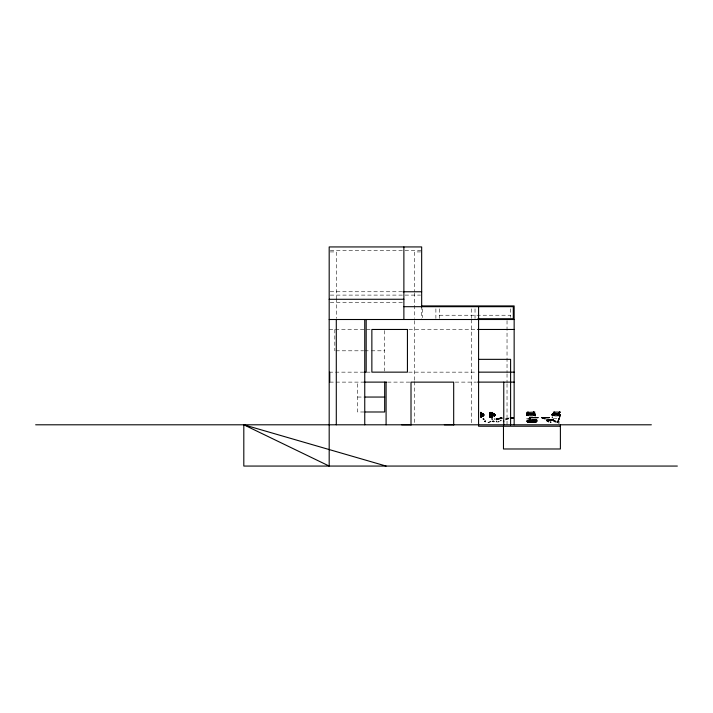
<?xml version="1.0" encoding="UTF-8"?>
<svg xmlns="http://www.w3.org/2000/svg" width="713" height="713" viewBox="0 0 713 713"><rect width="100%" height="100%" fill="white"/><g stroke="black" fill="none" stroke-linecap="round" stroke-linejoin="round"><path stroke-width="0.53" stroke-dasharray="3.56 2.67" d="M505.508 419.921L508.806 418.807M505.41 418.683L508.922 417.987M505.535 419.342L508.378 418.629L505.784 419.244M330.279 250.281L421.668 250.281M330.199 251.921L336.295 251.921L336.295 298.203M420.652 251.921L414.556 251.921L414.556 291.76M330.199 291.76L401.847 291.76M330.279 295.102L420.563 295.102M330.279 302.597L402.783 302.597M439.458 315.235L510.588 315.235M329.183 329.468L371.268 329.468M408.932 329.468L476.489 329.468M335.921 350.805L363.594 350.805M364.7 350.805L370.234 350.805M371.339 350.805L384.619 350.805M329.183 372.15L371.313 372.15M408.611 372.15L476.489 372.15M329.754 382.115L364.183 382.115M387.507 382.115L410.082 382.115M455.259 382.115L476.489 382.115M357.641 397.052L364.129 397.052M364.129 411.989L357.641 411.989L357.641 382.115M553.279 418.62L557.325 418.62M510.588 308.836L510.588 317.374M507.032 320.618L507.032 372.703M507.032 373.817L507.032 382.676M507.032 383.79L507.032 424.796M475.027 308.836L475.027 318.435M471.462 308.836L471.462 318.435M471.462 319.504L471.462 423.682M439.458 308.836L439.458 318.435M435.893 308.836L435.893 318.435M422.524 308.872L422.524 317.668M421.668 305.93L421.668 318.461M414.556 292.874L414.556 318.399M414.556 320.618L414.556 380.466M414.556 381.571L414.556 423.691M384.619 330.529L384.619 371.081M336.295 298.417L336.295 318.444M334.816 329.468L334.816 350.805M507.647 418.46L507.647 418.46"/><path stroke-width="1.07" d="M481.115 416.552L480.945 417.248L480.945 412.355L482.639 414.422L482.015 415.091L482.549 415.875M481.115 417.15L480.954 412.435L481.623 412.987M492.514 416.936L489.867 417.274L492.46 417.292L490.018 417.221L490.205 412.355L491.043 413.593M527.13 413.914L527.05 415.519L527.139 413.905L529.403 414.164L528.021 414.093L528.048 415.608L528.11 414.592M558.849 423.255L558.742 420.928M527.192 414.699C527.157 413.709 526.836 416.294 527.139 414.841M527.335 421.142L527.344 421.383M485.312 421.615L485.063 421.089L485.375 421.659M492.959 421.169C492.71 421.615 492.754 421.392 492.986 421.383M535.026 414.431L535.16 415.483L534.812 413.888L535.205 415.465L534.732 413.977L527.183 413.977L527.023 415.501L527.103 413.914L527.067 415.287M482.122 415.144C481.756 413.264 483.467 417.711 483.441 414.44C481.498 413.094 481.836 417.069 483.672 415.465M496.533 421.686L496.533 421.089L496.373 421.659M552.976 415.34C551.8 416.151 552.227 412.818 553.083 414.298C553.056 412.872 551.104 415.929 552.949 415.189M492.87 421.24L492.95 421.57M494.938 415.091C492.621 417.577 496.524 414.093 493.815 414.253C492.104 416.561 496.685 415.358 494.216 414.155M527.148 414.44L527.148 414.101M552.236 414.841C552.21 413.023 554.054 415.073 552.468 413.986C551.55 414.993 553.6 416.125 552.272 415.082M552.227 414.708L552.7 413.914M483.245 415.848C483.753 411.695 483.334 418.281 483.566 414.431M554.161 420.866L554.072 421.436L554.197 420.884M528.574 421.677L527.985 421.811L528.547 421.624M536.283 421.677L535.695 421.811L536.256 421.624M480.883 412.417C483.013 414.2 481.097 414.788 483.681 414.538M554.866 420.902L554.375 421.401L554.759 420.928M558.983 414.574C560.24 417.497 559.723 412.007 559.152 414.725C558.689 412.176 557.673 416.57 559.099 415.403M493.574 421.57C494.234 421.214 493.218 421.169 493.922 421.659M559.874 415.296C558.84 411.9 559.331 417.034 559.946 414.734M559.161 415.109C558.609 413.772 560.837 416.882 559.028 414.708C559.892 413.424 559.536 413.968 559.206 414.556M485.143 421.383L485.25 421.089M527.861 413.478L527.887 414.725L527.718 412.087L527.798 412.738M528.262 413.246L528.306 414.725L528.164 412.105M526.96 414.841L527.085 413.986L529.18 414.164M493.744 421.633L493.637 421.196M528.467 415.608C526.533 412.381 530.713 414.895 534.821 414.039C534.964 414.948 534.777 413.344 534.857 414.467M559.75 416.927L559.776 415.028L559.758 416.998L559.34 416.454M541.933 417.747L549.126 417.675M527.95 414.2L528.092 414.324M533.467 412.239L533.645 414.725L533.476 412.203M482.826 414.155C484.671 416.49 481.801 415.278 481.881 413.718M482.389 415.786C480.5 414.173 485.366 413.727 483.084 415.75C480.794 415.768 482.906 412.854 483.788 414.841M536.328 421.41L536.381 420.875L536.229 421.41M483.583 415.492C484.341 414.03 481.649 413.665 482.22 415.224M527.023 414.458L527.103 413.914M535.677 422.06L527.994 422.06M559.108 414.324L559.714 412.087L559.135 414.556L552.762 413.914M483.69 415.314C481.551 416.615 482.933 413.959 481.943 413.611M559.393 413.914C559.268 414.921 557.423 413.237 558.136 415.519M482.763 415.724C480.17 413.763 485.384 413.852 482.621 415.732M483.467 414.44C481.462 414.583 482.986 414.057 482.095 414.832M494.929 414.681L494.162 415.848M494.43 414.191C492.362 414.315 495.072 417.31 493.458 414.752C494.35 412.863 495.9 416.009 493.922 415.715M553.422 419.85L546.408 420.019M481.284 412.471C480.517 413.852 485.811 415.18 482.496 415.715M491.07 413.763C489.368 408.995 489.546 418.772 490.401 416.757M492.122 416.757C492.442 418.95 490.722 410.18 492.683 412.987M482.193 414.841L482.407 414.217L482.434 415.572M481.159 417.212L481.07 416.757M559.919 415.126L559.179 414.966M548.422 421.65L548.903 421.677L548.395 421.65M558.047 420.839L558.003 421.436L558.119 420.875M493.476 415.224L494.064 414.173L494.938 414.948M558.707 419.226L559.384 418.647L558.627 419.084M483.574 414.957L483.191 414.289L482.371 414.315L482.202 414.984L482.38 414.235L483.352 414.36M550.391 422.158L551.015 422.194L550.481 422.06M555.525 421.668L554.964 421.766L555.543 421.677M493.12 414.966L493.253 414.03L491.979 412.488M493.262 414.966L493.432 414.235L492.086 412.399L492.139 417.248L492.006 416.597M483.164 419.003L484.091 419.333L483.2 418.87M534.304 414.592C534.09 417.417 534.982 412.069 532.468 414.182M553.484 419.957L546.809 420.162M557.21 422.328L557.619 422.078L557.183 422.346M553.93 413.469C553.092 415.777 555.026 410.376 554.126 412.738M554.482 412.747L553.315 414.556L553.716 415.349M559.411 412.239C559.197 412.497 557.495 416.027 559.072 415.349M483.459 415.349L483.298 414.369M559.099 412.747L559.447 412.239M554.491 412.622C555.757 410.786 551.96 416.401 554.081 415.349M483.726 414.814L482.897 415.732L483.459 414.565M552.236 417.782L552.477 416.98M558.921 413.522L558.751 414.743M553.19 414.039L553.047 415.216L553.743 415.394M553.021 414.191L553.226 415.608M494.858 414.565L493.432 414.244M536.078 421.677L536.265 421.151M480.999 412.408L481.391 412.756M552.37 414.137L552.388 415.269M559.081 414.2L559.785 414.315M528.583 420.207L536.737 419.85M535.151 415.162L535.142 414.788M494.644 418.887L494.742 419.306M490.188 412.488L490.589 413.068M528.823 418.807L529.786 417.586L537.985 417.586M503.672 421.633L503.44 421.089L503.601 421.641M493.449 414.494L493.69 415.563M483.485 415.207L482.951 415.724M485.045 421.142L485.152 421.606M558.734 415.394C557.183 416.24 558.644 413.005 558.689 414.003L558.787 414.725M536.042 422.114L527.656 422.319M553.047 414.681C553.038 413.139 556.122 414.645 553.315 414.03M493.227 414.752L493.806 414.235M552.994 414.324L554.661 414.164C553.056 414.725 553.734 413.692 554.126 414.734L554.081 414.057M559.161 414.119L553.065 413.995M494.662 415.536L494.599 414.574M528.903 420.144L529.001 420.037M536.55 421.41L537.085 420.866L527.789 420.866L537.085 420.866L536.568 421.401L528.324 421.41L527.789 420.875M559.402 416.998L559.411 415.028M529.706 417.649L538.092 417.64M558.564 414.11L558.306 414.039M483.343 415.438L482.318 415.438M541.96 417.675L549.206 417.586M534.206 413.995L534.117 414.565L533.93 412.123M493.476 414.921L494.323 415.715L494.51 414.529M528.351 415.483L528.538 414.592M483.343 415.617C484.564 414.503 482.425 416.633 482.255 415.153M553.876 414.538L553.618 414.128M529.019 420.18L536.613 420.144M500.401 420.697L501.132 420.349M482.558 414.324L482.951 414.2M498.993 421.401L497.843 421.918M490.856 421.401L489.626 421.918M533.19 419.805L533.734 419.565M496.159 419.101L501.809 417.934M496.542 419.315L502.255 418.174M489.073 422.363L488.271 422.551M493.637 415.438L494.43 415.679L494.742 414.832M494.323 415.697L494.457 414.574M494.109 414.2L492.986 413.798M493.164 414.405L492.326 412.595M501.007 418.317L501.649 418.219M500.17 418.121L500.722 418.041M501.194 418.273L500.526 418.362L501.399 418.264M558.689 414.003L559.455 413.923M534.759 414.021C533.012 412.533 534.082 417.408 533.877 414.592M494.136 415.839L493.69 415.804M511.64 418.273L512.513 418.174M494.136 414.271L493.414 414.306M557.459 415.732L554.759 415.732M553.93 414.075L557.521 414.137M532.673 415.732L529.545 415.732M401.651 424.814L411.294 424.796M444.333 424.814L453.976 424.796M402.952 291.76L421.668 291.76M329.183 299.3L403.879 299.255M421.668 305.93L514.153 305.93L514.153 424.796M403.879 306.697L513.298 306.67L513.298 318.764L477.87 318.764M329.183 319.504L514.153 319.504M477.603 329.468L514.153 329.468M478.583 359.343L510.597 359.343L510.597 425.117M364.753 372.15L366.179 372.15L366.179 319.504M478.583 372.15L514.153 372.15M364.183 382.115L386.393 382.115M477.603 382.115L514.153 382.115M365.208 397.052L384.672 397.052M365.208 411.989L384.672 411.989L384.672 382.115M534.875 412.123L526.568 412.453M553.368 412.123L560.525 412.123M510.241 417.836L513.378 417.88M510.463 417.916L513.324 417.996M35.65 424.796L651.352 424.796M560.391 426.222L478.583 426.222L478.583 306.697M677.35 466.061L243.81 466.061L243.81 424.796L386.098 466.061M554.892 414.137L556.185 414.173M529.474 414.146L530.971 414.182M483.031 415.75L482.264 415.207M529.474 414.182L528.333 413.995M547.308 421.41C547.023 420.545 547.441 420.813 547.37 421.356M529.67 418.593L529.064 418.424L529.795 418.647M542.032 417.827L545.187 418.95M530.133 418.798L530.534 418.994M243.81 424.796L329.183 466.061L329.183 246.939L421.668 246.939L421.668 307.294M528.324 421.401L527.887 420.955M527.433 418.923L526.996 418.763M556.087 421.677L555.454 421.151M527.148 421.33L526.684 420.884L527.112 421.33M481.239 412.524L482.122 414.03M553.689 414.093L553.769 414.734L553.707 413.986M482.246 414.271L481.952 413.763M534.287 414.289L534.073 414.725L533.68 414.075L534.117 414.565L534.028 413.362M533.921 412.159L533.984 412.827M528.173 412.283L528.217 412.747M535.187 417.64L535.133 416.998M560.391 424.796L560.391 448.985L503.476 448.985L503.476 426.222M503.761 382.115L503.761 425.117M453.682 424.796L453.682 382.132L411.009 382.132L411.009 424.796M403.879 246.939L403.879 319.504M386.089 382.132L386.089 424.796M364.753 319.504L364.753 424.796M336.295 319.504L336.295 424.796M329.754 372.15L329.754 382.115M528.502 421.142L528.502 421.142M491.872 418.914L492.425 419.199L491.899 418.879M527.442 422.149L528.003 422.149L527.415 422.158M535.16 422.149L535.659 422.185L535.151 422.078M555.044 421.65L555.062 421.65M558.742 418.977L559.375 418.629L558.734 419.048M497.46 418.683L496.4 418.994L497.46 418.683M497.05 418.825L496.426 419.012L497.888 418.629L497.05 418.825M497.264 419.057L497.264 419.057M498.574 418.718L500.205 418.406L498.574 418.718M407.435 329.468L371.865 329.468L371.865 372.15L407.435 372.15L407.435 329.468"/></g></svg>
